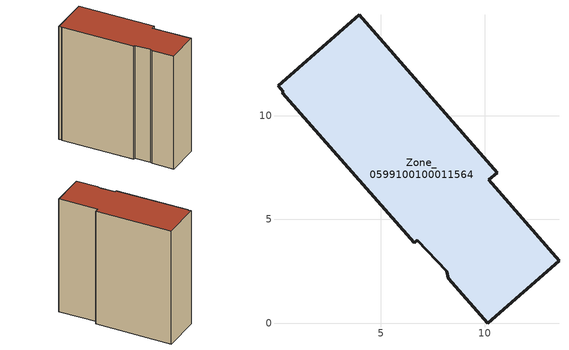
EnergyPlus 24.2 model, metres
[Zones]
Zone_0599100100011564
 floor ground (C_G): 6.6,3.89 0.25,11.09 0.31,11.14 0.05,11.42 3.96,14.86 10.58,7.26 10.18,6.9 13.56,3.01 10.14,0 8.24,2.17 8.16,2.5 6.74,4.01 z3.71
 wall outside (C_F): 10.14,0 13.56,3.01 10.18,6.9 10.58,7.26 3.96,14.86 0.05,11.42 0.31,11.14 0.25,11.09 6.6,3.89 6.74,4.01 8.16,2.5 8.24,2.17 10.14,0 z3.71:19.4
 roof outside (C_R): 0.25,11.09 6.6,3.89 6.74,4.01 8.16,2.5 8.24,2.17 10.14,0 13.56,3.01 10.18,6.9 10.58,7.26 3.96,14.86 0.05,11.42 0.31,11.14 z19.4
[BUILDING]
Pand.0599100100011564: North Axis=0; Terrain=City; Loads Convergence Tolerance Value=0.04; Temperature Convergence Tolerance Value=0.4; Solar Distribution=FullExterior; Maximum Number of Warmup Days=25; Minimum Number of Warmup Days=1
[Site:Location]
Rotterdam.The.Hague.AP_ZH_NLD Design_Conditions: Latitude=51.96; Longitude=4.45; Time Zone=1; Elevation=-4.5
[SITE:GROUNDTEMPERATURE:BUILDINGSURFACE]
18, 18, 18, 18, 18, 18, 18, 18, 18, 18, 18, 18
[MATERIAL] Thermal Absorptance=0.9; Solar Absorptance=0.7; Visible Absorptance=0.7
Name | Roughness | Thickness | Conductivity | Density | Specific Heat
G.TC.2015-2018 | MediumSmooth | 0.15 | 0.0428571 | 540 | 1210
F.TC.2015-2018 | Rough | 0.3 | 0.0666667 | 1920 | 840
R.TC.2015-2018 | MediumRough | 0.2 | 0.0333333 | 1500 | 1000
[CONSTRUCTION]
C_G: G.TC.2015-2018
C_F: F.TC.2015-2018
C_R: R.TC.2015-2018
[ZONE]
Zone_0599100100011564: Type=1; Multiplier=1; Ceiling Height=Autocalculate; Volume=Autocalculate; Floor Area=autocalculate; Part of Total Floor Area=Yes
[ZONEINFILTRATION:DESIGNFLOWRATE]
Infil_Zone_0599100100011564: Zone or ZoneList or Space or SpaceList=Zone_0599100100011564; Schedule=AlwaysOn; Design Flow Rate Calculation Method=Flow/Area; Flow Rate per Floor Area=0.0015; Constant Term Coefficient=1; Temperature Term Coefficient=0; Velocity Term Coefficient=0; Velocity Squared Term Coefficient=0
[HVACTEMPLATE:ZONE:IDEALLOADSAIRSYSTEM]
Zone_0599100100011564: Maximum Heating Supply Air Temperature=50; Minimum Cooling Supply Air Temperature=13; Maximum Heating Supply Air Humidity Ratio=0.0156; Minimum Cooling Supply Air Humidity Ratio=0.0077; Heating Limit=NoLimit; Cooling Limit=NoLimit; Dehumidification Control Type=ConstantSensibleHeatRatio; Cooling Sensible Heat Ratio=0.7; Dehumidification Setpoint=60; Humidification Control Type=None; Humidification Setpoint=30; Outdoor Air Method=None; Outdoor Air Flow Rate per Person=0.00944; Outdoor Air Flow Rate per Zone Floor Area=0; Outdoor Air Flow Rate per Zone=0; Demand Controlled Ventilation Type=None; Outdoor Air Economizer Type=NoEconomizer; Heat Recovery Type=None; Sensible Heat Recovery Effectiveness=0.7; Latent Heat Recovery Effectiveness=0.65
[ZONECONTROL:THERMOSTAT]
ThermostatControl_Zone_0599100100011564: Zone or ZoneList=Zone_0599100100011564; Control Type Schedule=DualSetpointControlType; Control 1=Thermostat_Zone_0599100100011564; Temperature Difference Between Cutout And Setpoint=0
[THERMOSTATSETPOINT:DUALSETPOINT]
Thermostat_Zone_0599100100011564: Heating Setpoint Temperature Schedule=HeatingSetpoint_Zone_0599100100011564; Cooling Setpoint Temperature Schedule=CoolingSetpoint_Zone_0599100100011564
[SCHEDULE:COMPACT]
HeatingSetpoint_Zone_0599100100011564: Through: 12/31, For: AllDays, Until: 24:00, 21
CoolingSetpoint_Zone_0599100100011564: Through: 12/31, For: AllDays, Until: 24:00, 24
DualSetpointControlType: Through: 12/31, For: AllDays, Until: 24:00, 4
AlwaysOn: Through: 12/31, For: AllDays, Until: 24:00, 1
